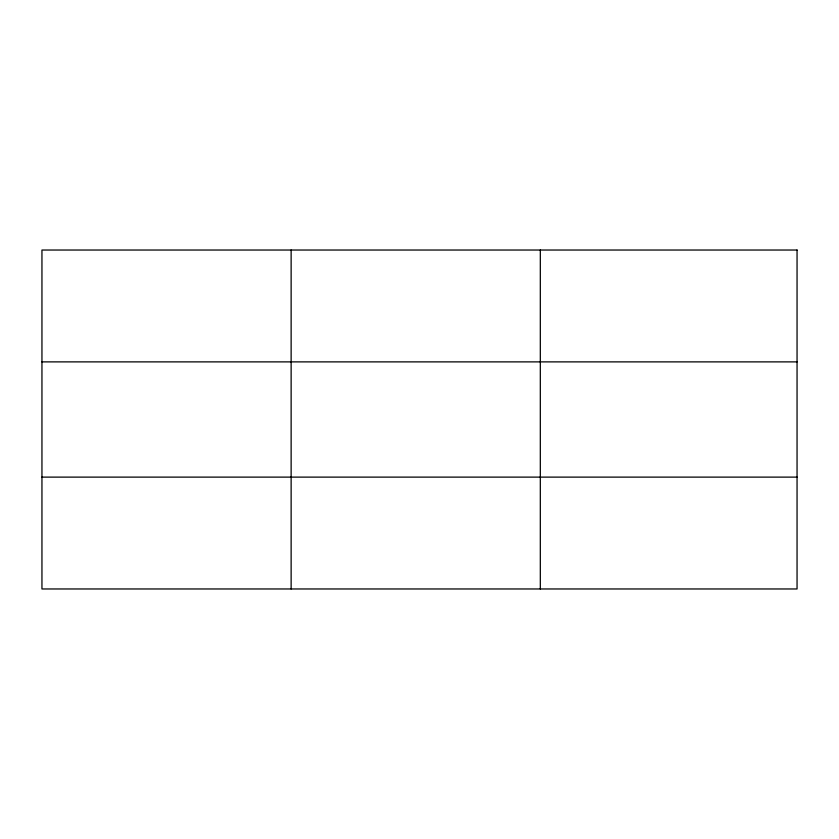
<?xml version="1.0" encoding="UTF-8"?>
<svg xmlns="http://www.w3.org/2000/svg" width="839" height="839" viewBox="0 0 839 839"><rect width="100%" height="100%" fill="white"/><g stroke="black" fill="none" stroke-linecap="round" stroke-linejoin="round"><path stroke-width="1.26" d="M291.133 588.968L291.133 250.032M540.316 588.968L540.316 250.032M41.95 361.882L797.05 361.882M41.95 477.118L797.05 477.118M797.05 250.032L797.05 588.968L41.95 588.968L41.95 250.032L797.05 250.032"/></g></svg>
